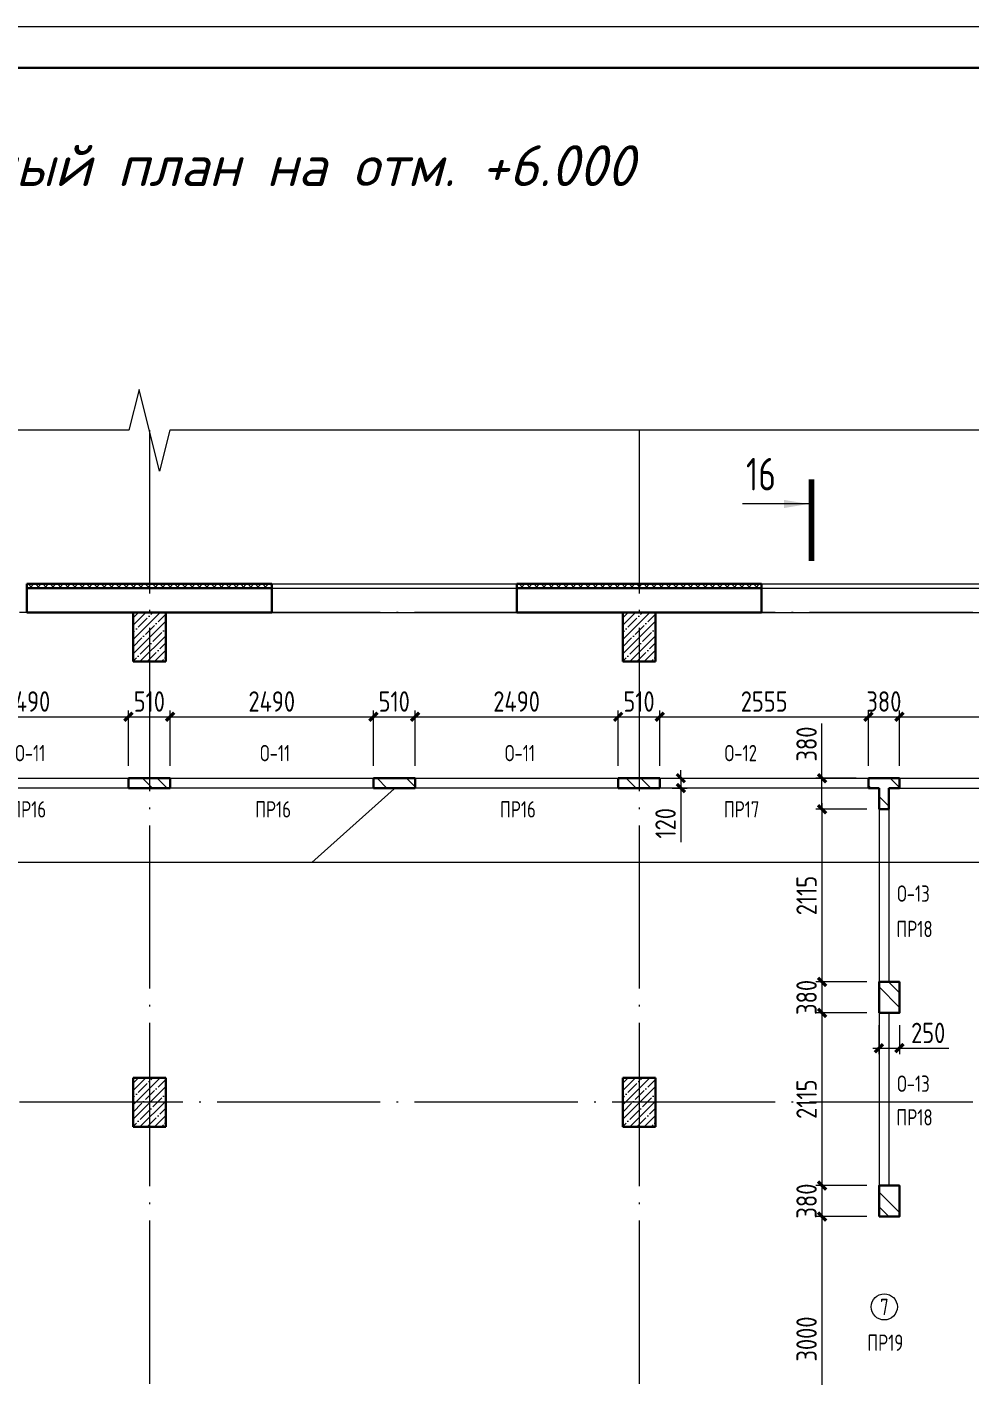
# Model space of a CAD drawing. Extents: x -965262 to 1142518, y -357520 to 71675.
# Drawn here: x 763000 to 774554, y -197214 to -180688 of the extents above; entities that cross this region are included whole.
import ezdxf

# ---------------------------------------------------------------- set-up
doc = ezdxf.new("R2010")
doc.units = 0
doc.header["$LTSCALE"] = 10
doc.linetypes.add('DOTE', pattern=[2.42, 2, -0.2, 0.02, -0.2])
doc.layers.get('0').update_dxf_attribs({"linetype": 'CONTINUOUS', "lineweight": 30})
doc.layers.get('Defpoints').update_dxf_attribs({"linetype": 'CONTINUOUS'})
doc.layers.add('DOTE', color=7, linetype='DOTE', lineweight=9)
doc.styles.add('GOST 2.304', font='isocpeur.ttf', dxfattribs={"width": 0.75, "height": 250})
doc.styles.get("Standard").update_dxf_attribs({"font": 'isocpeur.ttf', "height": 300})
doc.styles.add('ГОСТ 2м', font='isocpeur.ttf', dxfattribs={"width": 0.8, "height": 250})
doc.dimstyles.new('ГОСТ 2м', dxfattribs={"dimtxt": 250, "dimasz": 100, "dimexe": 75, "dimexo": 150, "dimgap": 62.5, "dimtad": 1, "dimdec": 0, "dimtxsty": 'ГОСТ 2м', "dimblk": 'ARCHTICK', "dimcen": 150, "dimdle": 75, "dimclrd": 256, "dimclre": 256, "dimclrt": 256, "dimadec": 0, "dimazin": 0, "dimtfac": 1, "dimtdec": 0, "dimtmove": 0, "dimatfit": 3, "dimldrblk": 'OBLIQUE', "dimfxl": 1, "dimlwd": 15, "dimlwe": 15, "dimarcsym": 0})

# ---------------------------------------------------------------- blocks, each defined once
blk = doc.blocks.new('_ArchTick')
at = {"color": 0, "linetype": 'ByBlock', "lineweight": 0, "const_width": 0.4}
blk.add_lwpolyline([(-0.5, -0.5), (0.5, 0.5)], dxfattribs=at)
blk = doc.blocks.new('*D1006')
at = {"lineweight": 15, "transparency": 16777216}
for p, q in [((772740, -192691), (772740, -194956)), ((773289, -192766), (772665, -192766)), ((773289, -194881), (772665, -194881))]:
    blk.add_line(p, q, dxfattribs=at)
at = {"layer": 'Defpoints', "color": 0, "lineweight": 15, "transparency": 16777216}
for p in [(773439, -192766, -3260), (772740, -194881), (773439, -194881, -3260)]:
    blk.add_point(p, dxfattribs=at)
at = {"lineweight": 15, "transparency": 16777216, "xscale": 100, "yscale": 100, "zscale": 100}
for p, rotation in [((772740, -192766), 90), ((772740, -194881), 270)]:
    blk.add_blockref('_ArchTick', p, dxfattribs=dict(at, rotation=rotation))
at = {"lineweight": 15, "transparency": 16777216, "insert": (772552, -193823), "char_height": 250, "attachment_point": 5, "rotation": 90, "style": 'ГОСТ 2м'}
blk.add_mtext('2115', dxfattribs=at)
blk = doc.blocks.new('_Oblique')
at = {"color": 0, "linetype": 'ByBlock', "lineweight": -2}
blk.add_line((-0.5, -0.5), (0.5, 0.5), dxfattribs=at)
blk = doc.blocks.new('*D1002')
at = {"lineweight": 15, "transparency": 16777216}
for p, q in [((771012, -189891), (771012, -189791)), ((770904, -189891), (771087, -189891)), ((770904, -190011), (771087, -190011)), ((771012, -189891), (771012, -190011)), ((771012, -190011), (771012, -190676))]:
    blk.add_line(p, q, dxfattribs=at)
at = {"layer": 'Defpoints', "color": 0, "lineweight": 15, "transparency": 16777216}
for p in [(770754, -189891, -3260), (770754, -190011, -3260), (771012, -190011)]:
    blk.add_point(p, dxfattribs=at)
at = {"lineweight": 15, "transparency": 16777216, "xscale": 100, "yscale": 100, "zscale": 100}
for p, rotation in [((771012, -189891), 270), ((771012, -190011), 90)]:
    blk.add_blockref('_ArchTick', p, dxfattribs=dict(at, rotation=rotation))
at = {"lineweight": 15, "transparency": 16777216, "insert": (770824, -190443), "char_height": 250, "attachment_point": 5, "rotation": 90, "style": 'ГОСТ 2м'}
blk.add_mtext('120', dxfattribs=at)
blk = doc.blocks.new('*D1003')
at = {"lineweight": 15, "transparency": 16777216}
for p, q in [((772740, -189891), (772740, -189220)), ((772740, -190271), (772740, -189816)), ((773159, -189891), (772665, -189891)), ((773289, -190271), (772665, -190271))]:
    blk.add_line(p, q, dxfattribs=at)
at = {"layer": 'Defpoints', "color": 0, "lineweight": 15, "transparency": 16777216}
for p in [(773309, -189891, -3260), (772740, -190271), (773439, -190271, -3260)]:
    blk.add_point(p, dxfattribs=at)
at = {"lineweight": 15, "transparency": 16777216, "xscale": 100, "yscale": 100, "zscale": 100}
for p, rotation in [((772740, -189891), 90), ((772740, -190271), 270)]:
    blk.add_blockref('_ArchTick', p, dxfattribs=dict(at, rotation=rotation))
at = {"lineweight": 15, "transparency": 16777216, "insert": (772552, -189472), "char_height": 250, "attachment_point": 5, "rotation": 90, "style": 'ГОСТ 2м'}
blk.add_mtext('380', dxfattribs=at)
blk = doc.blocks.new('*D977')
at = {"lineweight": 15, "transparency": 16777216}
for p, q in [((773439, -192916), (773439, -193273)), ((773689, -192916), (773689, -193273)), ((773364, -193198), (773689, -193198)), ((773689, -193198), (774294, -193198))]:
    blk.add_line(p, q, dxfattribs=at)
at = {"layer": 'Defpoints', "color": 0, "lineweight": 15, "transparency": 16777216}
for p in [(773439, -192766, -3260), (773689, -192766, -3260), (773689, -193198)]:
    blk.add_point(p, dxfattribs=at)
at = {"lineweight": 15, "transparency": 16777216, "xscale": 100, "yscale": 100, "zscale": 100, "rotation": 180}
blk.add_blockref('_ArchTick', (773439, -193198), dxfattribs=at)
at = {"lineweight": 15, "transparency": 16777216, "xscale": 100, "yscale": 100, "zscale": 100}
blk.add_blockref('_ArchTick', (773689, -193198), dxfattribs=at)
at = {"lineweight": 15, "transparency": 16777216, "insert": (774042, -193011), "char_height": 250, "attachment_point": 5, "style": 'ГОСТ 2м'}
blk.add_mtext('250', dxfattribs=at)
blk = doc.blocks.new('*D1058')
at = {"lineweight": 15, "transparency": 16777216}
for p, q in [((764169, -189138), (764829, -189138)), ((764244, -189741), (764244, -189063)), ((764754, -189741), (764754, -189063))]:
    blk.add_line(p, q, dxfattribs=at)
at = {"layer": 'Defpoints', "color": 0, "lineweight": 15, "transparency": 16777216}
for p in [(764754, -189138), (764244, -189891, -3260), (764754, -189891, -3260)]:
    blk.add_point(p, dxfattribs=at)
at = {"lineweight": 15, "transparency": 16777216, "xscale": 100, "yscale": 100, "zscale": 100, "rotation": 180}
blk.add_blockref('_ArchTick', (764244, -189138), dxfattribs=at)
at = {"lineweight": 15, "transparency": 16777216, "xscale": 100, "yscale": 100, "zscale": 100}
blk.add_blockref('_ArchTick', (764754, -189138), dxfattribs=at)
at = {"lineweight": 15, "transparency": 16777216, "insert": (764499, -188951), "char_height": 250, "attachment_point": 5, "style": 'ГОСТ 2м'}
blk.add_mtext('510', dxfattribs=at)
blk = doc.blocks.new('*D1064')
at = {"lineweight": 15, "transparency": 16777216}
for p, q in [((773614, -189138), (776319, -189138)), ((773689, -189741), (773689, -189063)), ((776244, -189741), (776244, -189063))]:
    blk.add_line(p, q, dxfattribs=at)
at = {"layer": 'Defpoints', "color": 0, "lineweight": 15, "transparency": 16777216}
for p in [(776244, -189138), (773689, -189891, -3260), (776244, -189891, -3260)]:
    blk.add_point(p, dxfattribs=at)
at = {"lineweight": 15, "transparency": 16777216, "xscale": 100, "yscale": 100, "zscale": 100, "rotation": 180}
blk.add_blockref('_ArchTick', (773689, -189138), dxfattribs=at)
at = {"lineweight": 15, "transparency": 16777216, "xscale": 100, "yscale": 100, "zscale": 100}
blk.add_blockref('_ArchTick', (776244, -189138), dxfattribs=at)
at = {"lineweight": 15, "transparency": 16777216, "insert": (774967, -188951), "char_height": 250, "attachment_point": 5, "style": 'ГОСТ 2м'}
blk.add_mtext('2555', dxfattribs=at)
blk = doc.blocks.new('*D1063')
at = {"lineweight": 15, "transparency": 16777216}
for p, q in [((770679, -189138), (773384, -189138)), ((770754, -189741), (770754, -189063)), ((773309, -189741), (773309, -189063))]:
    blk.add_line(p, q, dxfattribs=at)
at = {"layer": 'Defpoints', "color": 0, "lineweight": 15, "transparency": 16777216}
for p in [(773309, -189138), (770754, -189891, -3260), (773309, -189891, -3260)]:
    blk.add_point(p, dxfattribs=at)
at = {"lineweight": 15, "transparency": 16777216, "xscale": 100, "yscale": 100, "zscale": 100, "rotation": 180}
blk.add_blockref('_ArchTick', (770754, -189138), dxfattribs=at)
at = {"lineweight": 15, "transparency": 16777216, "xscale": 100, "yscale": 100, "zscale": 100}
blk.add_blockref('_ArchTick', (773309, -189138), dxfattribs=at)
at = {"lineweight": 15, "transparency": 16777216, "insert": (772032, -188951), "char_height": 250, "attachment_point": 5, "style": 'ГОСТ 2м'}
blk.add_mtext('2555', dxfattribs=at)
blk = doc.blocks.new('*D1008')
at = {"lineweight": 15, "transparency": 16777216}
for p, q in [((773289, -195261), (772665, -195261)), ((772740, -195186), (772740, -198336)), ((773289, -198261), (772665, -198261))]:
    blk.add_line(p, q, dxfattribs=at)
at = {"layer": 'Defpoints', "color": 0, "lineweight": 15, "transparency": 16777216}
for p in [(773439, -195261, -3260), (772740, -198261), (773439, -198261, -3260)]:
    blk.add_point(p, dxfattribs=at)
at = {"lineweight": 15, "transparency": 16777216, "xscale": 100, "yscale": 100, "zscale": 100}
for p, rotation in [((772740, -195261), 90), ((772740, -198261), 270)]:
    blk.add_blockref('_ArchTick', p, dxfattribs=dict(at, rotation=rotation))
at = {"lineweight": 15, "transparency": 16777216, "insert": (772552, -196761), "char_height": 250, "attachment_point": 5, "rotation": 90, "style": 'ГОСТ 2м'}
blk.add_mtext('3000', dxfattribs=at)
blk = doc.blocks.new('*D1057')
at = {"lineweight": 15, "transparency": 16777216}
for p, q in [((761679, -189138), (764319, -189138)), ((761754, -189741), (761754, -189063)), ((764244, -189741), (764244, -189063))]:
    blk.add_line(p, q, dxfattribs=at)
at = {"layer": 'Defpoints', "color": 0, "lineweight": 15, "transparency": 16777216}
for p in [(764244, -189138), (761754, -189891, -3260), (764244, -189891, -3260)]:
    blk.add_point(p, dxfattribs=at)
at = {"lineweight": 15, "transparency": 16777216, "xscale": 100, "yscale": 100, "zscale": 100, "rotation": 180}
blk.add_blockref('_ArchTick', (761754, -189138), dxfattribs=at)
at = {"lineweight": 15, "transparency": 16777216, "xscale": 100, "yscale": 100, "zscale": 100}
blk.add_blockref('_ArchTick', (764244, -189138), dxfattribs=at)
at = {"lineweight": 15, "transparency": 16777216, "insert": (762999, -188951), "char_height": 250, "attachment_point": 5, "style": 'ГОСТ 2м'}
blk.add_mtext('2490', dxfattribs=at)
blk = doc.blocks.new('*D1059')
at = {"lineweight": 15, "transparency": 16777216}
for p, q in [((764679, -189138), (767319, -189138)), ((764754, -189741), (764754, -189063)), ((767244, -189741), (767244, -189063))]:
    blk.add_line(p, q, dxfattribs=at)
at = {"layer": 'Defpoints', "color": 0, "lineweight": 15, "transparency": 16777216}
for p in [(767244, -189138), (764754, -189891, -3260), (767244, -189891, -3260)]:
    blk.add_point(p, dxfattribs=at)
at = {"lineweight": 15, "transparency": 16777216, "xscale": 100, "yscale": 100, "zscale": 100, "rotation": 180}
blk.add_blockref('_ArchTick', (764754, -189138), dxfattribs=at)
at = {"lineweight": 15, "transparency": 16777216, "xscale": 100, "yscale": 100, "zscale": 100}
blk.add_blockref('_ArchTick', (767244, -189138), dxfattribs=at)
at = {"lineweight": 15, "transparency": 16777216, "insert": (765999, -188951), "char_height": 250, "attachment_point": 5, "style": 'ГОСТ 2м'}
blk.add_mtext('2490', dxfattribs=at)
blk = doc.blocks.new('*D1060')
at = {"lineweight": 15, "transparency": 16777216}
for p, q in [((767169, -189138), (767829, -189138)), ((767244, -189741), (767244, -189063)), ((767754, -189741), (767754, -189063))]:
    blk.add_line(p, q, dxfattribs=at)
at = {"layer": 'Defpoints', "color": 0, "lineweight": 15, "transparency": 16777216}
for p in [(767754, -189138), (767244, -189891, -3260), (767754, -189891, -3260)]:
    blk.add_point(p, dxfattribs=at)
at = {"lineweight": 15, "transparency": 16777216, "xscale": 100, "yscale": 100, "zscale": 100, "rotation": 180}
blk.add_blockref('_ArchTick', (767244, -189138), dxfattribs=at)
at = {"lineweight": 15, "transparency": 16777216, "xscale": 100, "yscale": 100, "zscale": 100}
blk.add_blockref('_ArchTick', (767754, -189138), dxfattribs=at)
at = {"lineweight": 15, "transparency": 16777216, "insert": (767499, -188951), "char_height": 250, "attachment_point": 5, "style": 'ГОСТ 2м'}
blk.add_mtext('510', dxfattribs=at)
blk = doc.blocks.new('*D1061')
at = {"lineweight": 15, "transparency": 16777216}
for p, q in [((767679, -189138), (770319, -189138)), ((767754, -189741), (767754, -189063)), ((770244, -189741), (770244, -189063))]:
    blk.add_line(p, q, dxfattribs=at)
at = {"layer": 'Defpoints', "color": 0, "lineweight": 15, "transparency": 16777216}
for p in [(770244, -189138), (767754, -189891, -3260), (770244, -189891, -3260)]:
    blk.add_point(p, dxfattribs=at)
at = {"lineweight": 15, "transparency": 16777216, "xscale": 100, "yscale": 100, "zscale": 100, "rotation": 180}
blk.add_blockref('_ArchTick', (767754, -189138), dxfattribs=at)
at = {"lineweight": 15, "transparency": 16777216, "xscale": 100, "yscale": 100, "zscale": 100}
blk.add_blockref('_ArchTick', (770244, -189138), dxfattribs=at)
at = {"lineweight": 15, "transparency": 16777216, "insert": (768999, -188951), "char_height": 250, "attachment_point": 5, "style": 'ГОСТ 2м'}
blk.add_mtext('2490', dxfattribs=at)
blk = doc.blocks.new('*D1062')
at = {"lineweight": 15, "transparency": 16777216}
for p, q in [((770169, -189138), (770829, -189138)), ((770244, -189741), (770244, -189063)), ((770754, -189741), (770754, -189063))]:
    blk.add_line(p, q, dxfattribs=at)
at = {"layer": 'Defpoints', "color": 0, "lineweight": 15, "transparency": 16777216}
for p in [(770754, -189138), (770244, -189891, -3260), (770754, -189891, -3260)]:
    blk.add_point(p, dxfattribs=at)
at = {"lineweight": 15, "transparency": 16777216, "xscale": 100, "yscale": 100, "zscale": 100, "rotation": 180}
blk.add_blockref('_ArchTick', (770244, -189138), dxfattribs=at)
at = {"lineweight": 15, "transparency": 16777216, "xscale": 100, "yscale": 100, "zscale": 100}
blk.add_blockref('_ArchTick', (770754, -189138), dxfattribs=at)
at = {"lineweight": 15, "transparency": 16777216, "insert": (770499, -188951), "char_height": 250, "attachment_point": 5, "style": 'ГОСТ 2м'}
blk.add_mtext('510', dxfattribs=at)
blk = doc.blocks.new('*D1001')
at = {"lineweight": 15, "transparency": 16777216}
for p, q in [((773234, -189138), (773764, -189138)), ((773309, -189741), (773309, -189063)), ((773689, -189741), (773689, -189063))]:
    blk.add_line(p, q, dxfattribs=at)
at = {"layer": 'Defpoints', "color": 0, "lineweight": 15, "transparency": 16777216}
for p in [(773689, -189138), (773309, -189891, -3260), (773689, -189891, -3260)]:
    blk.add_point(p, dxfattribs=at)
at = {"lineweight": 15, "transparency": 16777216, "xscale": 100, "yscale": 100, "zscale": 100, "rotation": 180}
blk.add_blockref('_ArchTick', (773309, -189138), dxfattribs=at)
at = {"lineweight": 15, "transparency": 16777216, "xscale": 100, "yscale": 100, "zscale": 100}
blk.add_blockref('_ArchTick', (773689, -189138), dxfattribs=at)
at = {"lineweight": 15, "transparency": 16777216, "insert": (773499, -188951), "char_height": 250, "attachment_point": 5, "style": 'ГОСТ 2м'}
blk.add_mtext('380', dxfattribs=at)
blk = doc.blocks.new('*D1005')
at = {"lineweight": 15, "transparency": 16777216}
for p, q in [((772740, -192311), (772740, -192841)), ((773289, -192386), (772665, -192386)), ((773289, -192766), (772665, -192766))]:
    blk.add_line(p, q, dxfattribs=at)
at = {"layer": 'Defpoints', "color": 0, "lineweight": 15, "transparency": 16777216}
for p in [(773439, -192386, -3260), (772740, -192766), (773439, -192766, -3260)]:
    blk.add_point(p, dxfattribs=at)
at = {"lineweight": 15, "transparency": 16777216, "xscale": 100, "yscale": 100, "zscale": 100}
for p, rotation in [((772740, -192386), 90), ((772740, -192766), 270)]:
    blk.add_blockref('_ArchTick', p, dxfattribs=dict(at, rotation=rotation))
at = {"lineweight": 15, "transparency": 16777216, "insert": (772552, -192576), "char_height": 250, "attachment_point": 5, "rotation": 90, "style": 'ГОСТ 2м'}
blk.add_mtext('380', dxfattribs=at)
blk = doc.blocks.new('*D1004')
at = {"lineweight": 15, "transparency": 16777216}
for p, q in [((772740, -190196), (772740, -192461)), ((773289, -190271), (772665, -190271)), ((773289, -192386), (772665, -192386))]:
    blk.add_line(p, q, dxfattribs=at)
at = {"layer": 'Defpoints', "color": 0, "lineweight": 15, "transparency": 16777216}
for p in [(773439, -190271, -3260), (772740, -192386), (773439, -192386, -3260)]:
    blk.add_point(p, dxfattribs=at)
at = {"lineweight": 15, "transparency": 16777216, "xscale": 100, "yscale": 100, "zscale": 100}
for p, rotation in [((772740, -190271), 90), ((772740, -192386), 270)]:
    blk.add_blockref('_ArchTick', p, dxfattribs=dict(at, rotation=rotation))
at = {"lineweight": 15, "transparency": 16777216, "insert": (772552, -191328), "char_height": 250, "attachment_point": 5, "rotation": 90, "style": 'ГОСТ 2м'}
blk.add_mtext('2115', dxfattribs=at)
blk = doc.blocks.new('*D1007')
at = {"lineweight": 15, "transparency": 16777216}
for p, q in [((772740, -194806), (772740, -195336)), ((773289, -194881), (772665, -194881)), ((773289, -195261), (772665, -195261))]:
    blk.add_line(p, q, dxfattribs=at)
at = {"layer": 'Defpoints', "color": 0, "lineweight": 15, "transparency": 16777216}
for p in [(773439, -194881, -3260), (772740, -195261), (773439, -195261, -3260)]:
    blk.add_point(p, dxfattribs=at)
at = {"lineweight": 15, "transparency": 16777216, "xscale": 100, "yscale": 100, "zscale": 100}
for p, rotation in [((772740, -194881), 90), ((772740, -195261), 270)]:
    blk.add_blockref('_ArchTick', p, dxfattribs=dict(at, rotation=rotation))
at = {"lineweight": 15, "transparency": 16777216, "insert": (772552, -195071), "char_height": 250, "attachment_point": 5, "rotation": 90, "style": 'ГОСТ 2м'}
blk.add_mtext('380', dxfattribs=at)

msp = doc.modelspace()

# ---------------------------------------------------------------- hatches: boundary and pattern name
at = {"lineweight": 15}
h = msp.add_hatch(dxfattribs=at)
h.set_pattern_fill('ANSI37', color=256, scale=20, angle=90)
h.set_pattern_definition([(135, (631801.75, -298946.64), (-44.90128, -44.90128), []), (225, (631801.75, -298946.64), (44.90128, -44.90128), [])])
h.paths.add_polyline_path([(746499.4, -210360.5), (746449.4, -210360.5), (746449.4, -212210.7), (747999.4, -212210.7), (748000.2, -212160.7), (746499.4, -212160.7)])
h.paths.add_polyline_path([(746499.4, -205040.7), (746449.4, -205040.7), (746449.4, -207360.5), (746499.4, -207360.5)])
h.paths.add_polyline_path([(746499.4, -201510.7), (746449.4, -201510.7), (746449.4, -202030.7), (746499.4, -202030.7)])
h.paths.add_polyline_path([(746499.4, -198660.7), (746449.4, -198660.7), (746449.4, -200310.7), (746499.4, -200310.7)])
h.paths.add_polyline_path([(746499.4, -195810.7), (746449.4, -195810.7), (746449.4, -197460.7), (746499.4, -197460.7)])
h.paths.add_polyline_path([(746499.4, -192960.7), (746449.4, -192960.7), (746449.4, -194610.7), (746499.4, -194610.7)])
h.paths.add_polyline_path([(746499.4, -190110.7), (746449.4, -190110.7), (746449.4, -191760.7), (746499.4, -191760.7)])
h.paths.add_polyline_path([(746499.4, -187560.7), (747999.6, -187560.7), (747999.6, -187510.7), (746449.4, -187510.7), (746449.4, -188910.7), (746499.4, -188910.7)])
h.paths.add_polyline_path([(753999.6, -187510.7), (750999.6, -187510.7), (750999.6, -187560.7), (753999.6, -187560.7)])
h.paths.add_polyline_path([(759999.6, -187510.7), (756999.6, -187510.7), (756999.6, -187560.7), (759999.6, -187560.7)])
h.paths.add_polyline_path([(765999.6, -187510.7), (762999.6, -187510.7), (762999.6, -187560.7), (765999.6, -187560.7)])
h.paths.add_polyline_path([(771999.6, -187510.7), (768999.6, -187510.7), (768999.6, -187560.7), (771999.6, -187560.7)])
h.paths.add_polyline_path([(776064.4, -187510.7), (774999.6, -187510.7), (774999.6, -187560.7), (776064.4, -187560.7)])
h.paths.add_polyline_path([(783629.4, -212410.7), (782499.4, -212410.7), (782499.4, -212160.7), (780998.6, -212160.7), (780998.6, -212210.7), (782449.4, -212210.7), (782449.4, -212460.7), (783629.4, -212460.7)])
h.paths.add_polyline_path([(777999.4, -212160.7), (774999.4, -212160.7), (774999.4, -212210.7), (777999.4, -212210.7)])
h.paths.add_polyline_path([(771999.4, -212160.7), (768999.4, -212160.7), (768999.4, -212210.7), (771999.4, -212210.7)])
h.paths.add_polyline_path([(765999.4, -212160.7), (762999.4, -212160.7), (762999.4, -212210.7), (765999.4, -212210.7)])
h.paths.add_polyline_path([(759999.4, -212160.7), (756998.6, -212160.7), (756998.6, -212210.7), (759999.4, -212210.7)])
h.paths.add_polyline_path([(753999.4, -212160.7), (750998.6, -212160.7), (750998.6, -212210.7), (753999.4, -212210.7)])
h = msp.add_hatch(dxfattribs=at)
h.set_pattern_fill('ANSI32', color=1, scale=40, angle=90)
h.set_pattern_definition([(135, (777932.76, -209334.85), (-269.4077, -269.4077), []), (135, (777932.76, -209155.24), (-269.4077, -269.4077), [])])
h.paths.add_polyline_path([(778019.4, -209330.7), (777899.4, -209330.7), (777899.4, -209340.7), (778019.4, -209340.7)], flags=17)
h.paths.add_polyline_path([(752699.4, -201650.7), (751299, -201650.7), (751299, -201520.7), (751179, -201520.7), (751179, -201650.7), (746799.4, -201650.7), (746799.4, -201770.7), (752449.4, -201770.7), (752449.4, -202030.7), (752699.4, -202030.7)], flags=17)
h.paths.add_polyline_path([(752699.4, -201650.7), (751299.4, -201650.7), (751299.4, -201520.7), (751179.4, -201520.7), (751179.4, -201650.7), (746799.4, -201650.7), (746799.4, -201770.7), (752449.4, -201770.7), (752449.4, -202030.7), (752699.4, -202030.7)], flags=16)
h.paths.add_polyline_path([(773689.4, -198260.7), (773559.4, -198260.7), (773559.4, -198390.7), (773689.4, -198390.7)], flags=17)
h.paths.add_polyline_path([(773689.4, -198260.7), (773559.4, -198260.7), (773559.4, -198390.7), (773689.4, -198390.7)], flags=16)
h.paths.add_polyline_path([(778019.4, -209340.7), (777899.4, -209340.7), (777899.4, -209630.7), (778019.4, -209630.7)], flags=17)
h.paths.add_polyline_path([(747199.4, -193680.6), (747199.4, -193560.7), (749749, -193560.7), (749749, -193680.7), (749619, -193680.7), (749619, -194730.6), (749499, -194730.6), (749499, -193680.7), (747199.4, -193680.7)])
h.paths.add_polyline_path([(751179, -193810.7), (751179, -193680.7), (750659, -193680.7), (750659, -193560.7), (751179, -193560.7), (751179, -189760.7), (751299, -189763.3), (751299, -189890.7), (751429, -189890.7), (751429, -190010.7), (751299, -190010.7), (751298.9, -193810.7), (751179, -193810.7)])
h.paths.add_polyline_path([(751179, -194730.6), (751179, -194350.7), (751299, -194350.7), (751299, -194730.6)])
h.paths.add_polyline_path([(751179, -196020.4), (751179, -195640.6), (751299, -195640.6), (751299, -196020.4), (751179, -196020.4)])
h.paths.add_polyline_path([(746799.4, -196810.7), (746799.4, -196690.7), (749499, -196690.7), (749499, -195640.6), (749619, -195640.6), (749619, -196690.5), (749749, -196690.7), (749749, -196810.6), (746799.4, -196810.6)])
h.paths.add_polyline_path([(751179, -196940.6), (751179, -196810.6), (750659.2, -196810.6), (750659.2, -196690.6), (751179, -196690.6), (751179, -196560.4), (751299, -196560.4), (751299, -196940.6), (751179, -196940.6)])
h.paths.add_polyline_path([(751049, -199420.5), (751049, -199040.5), (751299, -199040.5), (751299, -199420.5)])
h.paths.add_polyline_path([(746799.4, -201770.7), (746799.4, -201650.7), (751179.8, -201650.7), (751179.8, -201520.7), (751299, -201520.4), (751299.9, -201650.7), (752699.4, -201650.7), (752699.4, -202030.7), (752449.4, -202030.7), (752449.4, -201770.7), (746799.4, -201770.7)])
h.paths.add_polyline_path([(747199, -205760.7), (747199.4, -205640.7), (752299.4, -205640.7), (752299.4, -205760.7), (747199.4, -205760.7)])
h.paths.add_polyline_path([(752449.4, -205560.7), (752449.4, -205040.7), (752699.4, -205040.7), (752699.4, -205560.7)])
h.paths.add_polyline_path([(751179, -188560.7), (751179, -187860.7), (751299, -187860.7), (751299, -188560.7)])
h.paths.add_polyline_path([(752339, -190010.7), (752339, -189890.7), (752754.5, -189890.7), (752754.5, -190010.7)])
h.paths.add_polyline_path([(755244.5, -190010.7), (755244.5, -189890.7), (755751.9, -189890.7), (755754.4, -190010.7)])
h.paths.add_polyline_path([(758244.5, -190010.7), (758244.5, -189890.7), (758754.4, -189890.7), (758754.4, -190010.7)])
h.paths.add_polyline_path([(761244.5, -190010.7), (761244.5, -189890.7), (761754.4, -189890.7), (761754.4, -190010.7)])
h.paths.add_polyline_path([(764244.5, -190010.7), (764244.5, -189890.7), (764754.4, -189890.7), (764754.4, -190010.7)])
h.paths.add_polyline_path([(767244.5, -190010.7), (767244.5, -189890.7), (767754.4, -189890.7), (767754.4, -190010.7)])
h.paths.add_polyline_path([(770244.5, -190010.7), (770244.5, -189890.7), (770754.4, -189890.7), (770754.4, -190010.7)])
h.paths.add_polyline_path([(773309.4, -190010.7), (773309.4, -189890.7), (773689.4, -189890.7), (773689.4, -190010.7), (773559.4, -190010.7), (773559.4, -190270.7), (773439.4, -190270.7), (773439.4, -190010.7)])
h.paths.add_polyline_path([(776244.5, -190010.7), (776244.5, -189890.7), (776754.4, -189890.7), (776754.4, -190010.7)])
h.paths.add_polyline_path([(779309.4, -190010.7), (779309.4, -189890.7), (782499.4, -189890.7), (782499.4, -190010.7)])
h.paths.add_polyline_path([(773439.4, -192765.7), (773439.4, -192385.7), (773689.4, -192385.7), (773689.4, -192765.7)])
h.paths.add_polyline_path([(773439.4, -195260.7), (773439.4, -194880.7), (773689.4, -194880.7), (773689.4, -195260.7)])
h.paths.add_polyline_path([(773439.4, -198640.7), (773439.4, -198260.7), (773689.4, -198260.7), (773689.4, -198510.7), (773559.4, -198510.7), (773559.4, -198640.7)])
h.paths.add_polyline_path([(774739.4, -198510.7), (774739.4, -198390.7), (775119.4, -198390.7), (775119.4, -198510.7)])
h.paths.add_polyline_path([(776169.4, -198510.7), (776169.4, -198390.7), (776419.4, -198390.7), (776419.4, -199560.7), (776299.4, -199560.7), (776299.4, -198510.7)])
h.paths.add_polyline_path([(776699.4, -200160.7), (776699.4, -200040.7), (781799.4, -200040.7), (781799.4, -200160.7)])
h.paths.add_polyline_path([(782199.4, -200160.7), (782199.4, -200040.7), (782499.4, -200040.7), (782499.4, -200160.7)])
h.paths.add_polyline_path([(776169.4, -203500.7), (776169.4, -203380.7), (776299.4, -203380.7), (776299.4, -202225.7), (776419.4, -202225.7), (776419.4, -203380.7), (782499.4, -203380.7), (782499.4, -203500.7)])
h.paths.add_polyline_path([(776299.4, -201315.7), (776299.4, -200160.7), (776419.4, -200160.7), (776419.4, -201315.7)])
h.paths.add_polyline_path([(773439.4, -201135.7), (773439.4, -200755.7), (773689.4, -200755.7), (773689.4, -201135.7)])
h.paths.add_polyline_path([(773439.4, -203500.7), (773439.4, -203250.7), (773559.4, -203250.7), (773559.4, -203380.7), (775259.4, -203380.7), (775259.4, -203500.7)])
h.paths.add_polyline_path([(782199.4, -205680.7), (782199.4, -205560.7), (782499.4, -205560.7), (782499.4, -205680.7), (782199.4, -205680.7)])
h.paths.add_polyline_path([(782199.4, -206160.7), (782199.4, -206040.6), (782499.4, -206040.6), (782499.4, -206160.6), (782199.4, -206160.7)])
h.paths.add_polyline_path([(777899.4, -209630.7), (777899.4, -206320.7), (780599.4, -206320.7), (780599.4, -207540.7), (782499.4, -207540.7), (782499.4, -207660.7), (780479.4, -207660.7), (780479.4, -206440.7), (778019.4, -206440.7), (778019.4, -209630.7)])
h.paths.add_polyline_path([(775919, -210790.7), (775919, -210670.7), (777899.4, -210670.7), (777899.4, -210540.7), (778019.4, -210540.7), (778019.4, -210790.7), (775919, -210790.7)])
h.paths.add_polyline_path([(775799, -211860.7), (775799, -211050.7), (775919, -211050.7), (775919, -211860.7)])
h.paths.add_polyline_path([(751179.8, -201650.7), (751179.4, -201650.7), (751179.4, -201520.7), (751179.8, -201520.7)], flags=16)
h.paths.add_polyline_path([(751299.9, -201650.7), (751299.4, -201650.7), (751299.4, -201520.7), (751299.9, -201520.7)], flags=16)
h = msp.add_hatch(dxfattribs=at)
h.set_pattern_fill('ANSI35', color=256, scale=500, style=0)
h.set_pattern_definition([(45, (722599.43, -65312.94), (-88.38835, 88.38835), []), (45, (722687.82, -65312.94), (-88.38835, 88.38835), [156.25, -31.25, 0, -31.25])])
h.paths.add_polyline_path([(764699.4, -187860.7), (764299.4, -187860.7), (764299.4, -188460.7), (764699.4, -188460.7)])
h = msp.add_hatch(dxfattribs=at)
h.set_pattern_fill('ANSI35', color=256, scale=500, style=0)
h.set_pattern_definition([(45, (728599.43, -65312.94), (-88.38835, 88.38835), []), (45, (728687.82, -65312.94), (-88.38835, 88.38835), [156.25, -31.25, 0, -31.25])])
h.paths.add_polyline_path([(770699.4, -187860.7), (770299.4, -187860.7), (770299.4, -188460.7), (770699.4, -188460.7)])
h = msp.add_hatch(dxfattribs=at)
h.set_pattern_fill('ANSI35', color=256, scale=500, style=0)
h.set_pattern_definition([(45, (722599.43, -71012.94), (-88.38835, 88.38835), []), (45, (722687.82, -71012.94), (-88.38835, 88.38835), [156.25, -31.25, 0, -31.25])])
h.paths.add_polyline_path([(764699.4, -193560.7), (764299.4, -193560.7), (764299.4, -194160.7), (764699.4, -194160.7)])
h = msp.add_hatch(dxfattribs=at)
h.set_pattern_fill('ANSI35', color=256, scale=500, style=0)
h.set_pattern_definition([(45, (728599.43, -71012.94), (-88.38835, 88.38835), []), (45, (728687.82, -71012.94), (-88.38835, 88.38835), [156.25, -31.25, 0, -31.25])])
h.paths.add_polyline_path([(770699.4, -193560.7), (770299.4, -193560.7), (770299.4, -194160.7), (770699.4, -194160.7)])

# ---------------------------------------------------------------- linework, layer by layer
at = {"color": 5, "lineweight": 15, "ltscale": 100}
msp.add_line((772575.6, -186531.2, 9801.8), (771765.6, -186531.2, 9801.8), dxfattribs=at)
for p, q in [((762999.6, -187510.7, 7963.3), (762999.6, -187860.7, 7963.3)), ((765999.6, -187510.7, 7963.3), (762999.6, -187510.7, 7963.3)), ((765999.6, -187560.7, 7963.3), (762999.6, -187560.7, 7963.3)), ((765999.6, -187860.7, 7963.3), (765999.6, -187510.7, 7963.3)), ((768999.6, -187510.7, 7963.3), (768999.6, -187860.7, 7963.3)), ((771999.6, -187510.7, 7963.3), (768999.6, -187510.7, 7963.3)), ((771999.6, -187560.7, 7963.3), (768999.6, -187560.7, 7963.3)), ((771999.6, -187860.7, 7963.3), (771999.6, -187510.7, 7963.3)), ((762999.6, -187860.7, 7963.3), (765999.6, -187860.7, 7963.3)), ((764299.4, -187860.7, 7993.3), (764299.4, -188460.7, 7993.3)), ((764699.4, -187860.7, 7993.3), (764299.4, -187860.7, 7993.3)), ((764699.4, -188460.7, 7993.3), (764699.4, -187860.7, 7993.3)), ((768999.6, -187860.7, 7963.3), (771999.6, -187860.7, 7963.3)), ((770174.4, -187860.7, 7993.3), (770374.4, -187860.7, 7993.3)), ((770299.4, -187860.7, 7993.3), (770299.4, -188460.7, 7993.3)), ((770699.4, -187860.7, 7993.3), (770299.4, -187860.7, 7993.3)), ((770699.4, -188460.7, 7993.3), (770699.4, -187860.7, 7993.3)), ((764299.4, -188460.7, 7993.3), (764699.4, -188460.7, 7993.3)), ((770299.4, -188460.7, 7993.3), (770699.4, -188460.7, 7993.3)), ((764699.4, -193560.7, 7993.3), (764299.4, -193560.7, 7993.3)), ((764299.4, -193560.7, 7993.3), (764299.4, -194160.7, 7993.3)), ((764699.4, -194160.7, 7993.3), (764699.4, -193560.7, 7993.3)), ((770299.4, -193560.7, 7993.3), (770299.4, -194160.7, 7993.3)), ((770699.4, -193560.7, 7993.3), (770299.4, -193560.7, 7993.3)), ((770699.4, -194160.7, 7993.3), (770699.4, -193560.7, 7993.3)), ((764299.4, -194160.7, 7993.3), (764699.4, -194160.7, 7993.3)), ((770299.4, -194160.7, 7993.3), (770699.4, -194160.7, 7993.3))]:
    msp.add_line(p, q)
at = {"lineweight": 15}
for p, q in [((765999.6, -187510.7, 7963.3), (768999.6, -187510.7, 7963.3)), ((765999.6, -187560.7, 7963.3), (768999.6, -187560.7, 7963.3)), ((771999.6, -187510.7, 7963.3), (774999.6, -187510.7, 7963.3)), ((771999.6, -187560.7, 7963.3), (774999.6, -187560.7, 7963.3)), ((765999.6, -187860.7, 7963.3), (768998.8, -187860.7, 6154.8)), ((771999.6, -187860.7, 7963.3), (774998.8, -187860.7, 6154.8))]:
    msp.add_line(p, q, dxfattribs=at)
at = {"color": 1, "lineweight": 15}
for p, q in [((761689.4, -189890.7, 7993.3), (764309.4, -189890.7, 7993.3)), ((764309.4, -190010.7, 7993.3), (761689.4, -190010.7, 7993.3)), ((764689.4, -189890.7, 7993.3), (767309.4, -189890.7, 7993.3)), ((767309.4, -190010.7, 7993.3), (764689.4, -190010.7, 7993.3)), ((767689.4, -189890.7, 7993.3), (770309.4, -189890.7, 7993.3)), ((770309.4, -190010.7, 7993.3), (767689.4, -190010.7, 7993.3)), ((773309.4, -190010.7, 7993.3), (770689.4, -190010.7, 7993.3)), ((770754.4, -189890.7, 7993.3), (773309.4, -189890.7, 7993.3)), ((773689.4, -189890.7, 7993.3), (776309.4, -189890.7, 7993.3)), ((773689.4, -190010.7, 7993.3), (776309.4, -190010.7, 7993.3)), ((773439.4, -190270.7, 7993.3), (773439.4, -192385.7, 7993.3)), ((773559.4, -190270.7, 7993.3), (773559.4, -192385.7, 7993.3)), ((773439.4, -192765.7, 7993.3), (773439.4, -194880.7, 7993.3)), ((773559.4, -192765.7, 7993.3), (773559.4, -194880.7, 7993.3))]:
    msp.add_line(p, q, dxfattribs=at)
at = {"color": 1}
for p, q in [((764244.5, -189890.7, 7993.3), (764244.5, -190010.7, 7993.3)), ((764244.5, -189890.7, 7993.3), (764754.4, -189890.7, 7993.3)), ((764244.5, -190010.7, 7993.3), (764754.4, -190010.7, 7993.3)), ((764754.4, -189890.7, 7993.3), (764754.4, -190010.7, 7993.3)), ((767244.5, -189890.7, 7993.3), (767244.5, -190010.7, 7993.3)), ((767244.5, -189890.7, 7993.3), (767754.4, -189890.7, 7993.3)), ((767244.5, -190010.7, 7993.3), (767754.4, -190010.7, 7993.3)), ((767754.4, -189890.7, 7993.3), (767754.4, -190010.7, 7993.3)), ((770244.5, -189890.7, 7993.3), (770244.5, -190010.7, 7993.3)), ((770244.5, -189890.7, 7993.3), (770754.4, -189890.7, 7993.3)), ((770244.5, -190010.7, 7993.3), (770754.4, -190010.7, 7993.3)), ((770754.4, -189890.7, 7993.3), (770754.4, -190010.7, 7993.3)), ((773309.4, -189890.7, 7993.3), (773689.4, -189890.7, 7993.3)), ((773309.4, -190010.7, 7993.3), (773309.4, -189890.7, 7993.3)), ((773309.4, -190010.7, 7993.3), (773439.4, -190010.7, 7993.3)), ((773439.4, -190270.7, 7993.3), (773439.4, -190010.7, 7993.3)), ((773559.4, -190270.7, 7993.3), (773559.4, -190010.7, 7993.3)), ((773559.4, -190010.7, 7993.3), (773689.4, -190010.7, 7993.3)), ((773689.4, -190010.7, 7993.3), (773689.4, -189890.7, 7993.3)), ((773439.4, -190270.7, 7993.3), (773559.4, -190270.7, 7993.3)), ((773439.4, -192765.7, 7993.3), (773439.4, -192385.7, 7993.3)), ((773439.4, -192385.7, 7993.3), (773559.4, -192385.7, 7993.3)), ((773439.4, -192765.7, 7993.3), (773559.4, -192765.7, 7993.3)), ((773439.4, -194880.7, 7993.3), (773559.4, -194880.7, 7993.3)), ((773439.4, -195260.7, 7993.3), (773439.4, -194880.7, 7993.3)), ((773439.4, -195260.7, 7993.3), (773559.4, -195260.7, 7993.3))]:
    msp.add_line(p, q, dxfattribs=at)
at = {"lineweight": 15, "elevation": 9801.8}
msp.add_lwpolyline([(786267.6, -180687.8), (700667.6, -180687.8), (700667.6, -240087.8), (786267.6, -240087.8)], close=True, dxfattribs=at)
at = {"elevation": 9801.8}
msp.add_lwpolyline([(785767.6, -181187.8), (702667.6, -181187.8), (702667.6, -239587.8), (785767.6, -239587.8)], close=True, dxfattribs=at)
at = {"color": 5, "lineweight": 15, "ltscale": 10, "elevation": 9801.8}
for points in [[(764374.6, -185128.1), (764249.6, -185628.1)], [(764624.6, -186128.1), (764374.6, -185128.1)], [(764749.6, -185628.1), (764624.6, -186128.1)]]:
    msp.add_lwpolyline(points, dxfattribs=at)
at = {"color": 5, "lineweight": 15, "ltscale": 10, "extrusion": (0, 1, 0), "elevation": -185628.1}
for points in [[(-764249.6, 9801.8), (-745267.1, 9801.8)], [(-784268, 9801.8), (-764749.6, 9801.8)]]:
    msp.add_lwpolyline(points, dxfattribs=at)
at = {"color": 5, "lineweight": 15, "ltscale": 100, "const_width": 70, "elevation": 9801.8}
msp.add_lwpolyline([(772610.6, -186231.2), (772610.6, -187231.2)], dxfattribs=at)
at = {"lineweight": 15, "ltscale": 50, "elevation": 11253.1}
msp.add_lwpolyline([(767499.4, -190020.7), (766489.8, -190922.2)], dxfattribs=at)
at = {"lineweight": 15, "ltscale": 50, "extrusion": (0, 1, 0), "elevation": -190922.2}
msp.add_lwpolyline([(-778506.4, 11253.1), (-754145, 11253.1)], dxfattribs=at)
at = {"color": 1, "elevation": 7993.3}
for points in [[(773439.4, -192765.7), (773689.4, -192765.7), (773689.4, -192385.7), (773439.4, -192385.7)], [(773439.4, -195260.7), (773689.4, -195260.7), (773689.4, -194880.7), (773439.4, -194880.7)]]:
    msp.add_lwpolyline(points, close=True, dxfattribs=at)
at = {"lineweight": 15}
msp.add_circle((773504, -196367.3, 9800.9), 160, dxfattribs=at)
at = {"color": 5, "lineweight": 15, "ltscale": 100}
msp.add_solid([(772575.6, -186531.2, 9801.8), (772275.1, -186581.4, 9801.8), (772275.1, -186480.9, 9801.8)], dxfattribs=at)
at = {"layer": 'DOTE', "ltscale": 100, "extrusion": (0, -1, 0)}
for p, q in [((764499.6, -185628.1, 9801.8), (764499.6, -215054.8, 9801.8)), ((770499.6, -185628.1, 9801.8), (770499.6, -215054.8, 9801.8))]:
    msp.add_line(p, q, dxfattribs=at)
at = {"layer": 'DOTE', "ltscale": 100}
for p, q in [((784268, -187860.3, 9801.8), (743280.2, -187860.3, 13078.4)), ((784268, -193860.3, 9801.8), (743280.2, -193860.3, 9797.8))]:
    msp.add_line(p, q, dxfattribs=at)

# ---------------------------------------------------------------- texts
at = {"color": 5, "lineweight": 15, "ltscale": 100, "style": 'GOST 2.304', "width": 0.75}
msp.add_text('16', height=400, dxfattribs=at).set_placement((771809.1, -186365.6, 9801.8))
at = {"color": 5, "lineweight": 15, "width": 0.75}
for s, p in [('О-11', (762855, -189683.2, 5090.8)), ('О-11', (765855, -189683.2, 5090.8)), ('О-11', (768855, -189683.2, 5090.8)), ('О-12', (771547.2, -189683.2, 5090.8)), ('О-13', (773660.9, -191404.1, 9801.8)), ('О-13', (773660.9, -193733, 9801.8))]:
    msp.add_text(s, height=200, dxfattribs=at).set_placement(p)
at = {"color": 4, "lineweight": 15, "width": 0.75}
for s, p in [('ПР16', (762795.2, -190372.2, 11253.1)), ('ПР16', (765795.2, -190372.2, 11253.1)), ('ПР16', (768795.2, -190372.2, 11253.1)), ('ПР17', (771537.6, -190372.2, 11253.1)), ('ПР18', (773651.9, -191838, 11253.1)), ('ПР18', (773652.1, -194145.6, 9800.9)), ('7', (773452.7, -196467.9, 9800.9)), ('ПР19', (773295.6, -196906.2, 9800.9))]:
    msp.add_text(s, height=200, dxfattribs=at).set_placement(p)
at = {"insert": (765369.4, -182426.2, 9801.8), "char_height": 500, "width": 18000, "attachment_point": 5, "style": 'GOST 2.304'}
msp.add_mtext('{\\fISOCPEUR|b0|i1|c204|p34;\\W1;Кладочный план на отм. +6.000}', dxfattribs=at)

# ---------------------------------------------------------------- dimensions: what is measured, and where the dimension line sits
at = {"lineweight": 15}
for base, p1, p2, picture, middle in [((764244.5, -189138.1, 11253.1), (761754.4, -189890.7, 7993.3), (764244.5, -189890.7, 7993.3), '*D1057', (762999.4, -188950.6, 11253.1)), ((764754.4, -189138.1, 11253.1), (764244.5, -189890.7, 7993.3), (764754.4, -189890.7, 7993.3), '*D1058', (764499.4, -188950.6, 11253.1)), ((767244.5, -189138.1, 11253.1), (764754.4, -189890.7, 7993.3), (767244.5, -189890.7, 7993.3), '*D1059', (765999.4, -188950.6, 11253.1)), ((767754.4, -189138.1, 11253.1), (767244.5, -189890.7, 7993.3), (767754.4, -189890.7, 7993.3), '*D1060', (767499.4, -188950.6, 11253.1)), ((770244.5, -189138.1, 11253.1), (767754.4, -189890.7, 7993.3), (770244.5, -189890.7, 7993.3), '*D1061', (768999.4, -188950.6, 11253.1)), ((770754.4, -189138.1, 11253.1), (770244.5, -189890.7, 7993.3), (770754.4, -189890.7, 7993.3), '*D1062', (770499.4, -188950.6, 11253.1)), ((773309.4, -189138.1, 11253.1), (770754.4, -189890.7, 7993.3), (773309.4, -189890.7, 7993.3), '*D1063', (772031.9, -188950.6, 11253.1)), ((776244.5, -189138.1, 11253.1), (773689.4, -189890.7, 7993.3), (776244.5, -189890.7, 7993.3), '*D1064', (774967, -188950.6, 11253.1)), ((773689.4, -193198.1, 11253.1), (773439.4, -192765.7, 7993.3), (773689.4, -192765.7, 7993.3), '*D977', (774041.9, -193010.6, 11253.1))]:
    dim = msp.add_linear_dim(base=base, p1=p1, p2=p2, dimstyle='ГОСТ 2м', dxfattribs=at)
    dim.commit()
    dim.dimension.update_dxf_attribs({"geometry": picture, "text_midpoint": middle})
dim = msp.add_linear_dim(base=(773689.4, -189138.1, 11253.1), p1=(773309.4, -189890.7, 7993.3), p2=(773689.4, -189890.7, 7993.3), dimstyle='ГОСТ 2м', dxfattribs=at)
dim.commit()
dim.dimension.update_dxf_attribs({"geometry": '*D1001', "text_midpoint": (773499.4, -189138.1, 11253.1), "dimtype": 160})
for base, p1, p2, picture, middle in [((772739.6, -190270.7, 11253.1), (773309.4, -189890.7, 7993.3), (773439.4, -190270.7, 7993.3), '*D1003', (772739.6, -189472.4, 11253.1)), ((772739.6, -192765.7, 11253.1), (773439.4, -192385.7, 7993.3), (773439.4, -192765.7, 7993.3), '*D1005', (772739.6, -192575.7, 11253.1)), ((772739.6, -195260.7, 11253.1), (773439.4, -194880.7, 7993.3), (773439.4, -195260.7, 7993.3), '*D1007', (772739.6, -195070.7, 11253.1))]:
    dim = msp.add_linear_dim(base=base, p1=p1, p2=p2, angle=90, dimstyle='ГОСТ 2м', dxfattribs=at)
    dim.commit()
    dim.dimension.update_dxf_attribs({"geometry": picture, "text_midpoint": middle, "dimtype": 160})
for base, p1, p2, picture, middle in [((771011.9, -190010.7, 11253.1), (770754.4, -189890.7, 7993.3), (770754.4, -190010.7, 7993.3), '*D1002', (770824.4, -190443.2, 11253.1)), ((772739.6, -192385.7, 11253.1), (773439.4, -190270.7, 7993.3), (773439.4, -192385.7, 7993.3), '*D1004', (772552.1, -191328.2, 11253.1)), ((772739.6, -194880.7, 11253.1), (773439.4, -192765.7, 7993.3), (773439.4, -194880.7, 7993.3), '*D1006', (772552.1, -193823.2, 11253.1)), ((772739.6, -198260.7, 11253.1), (773439.4, -195260.7, 7993.3), (773439.4, -198260.7, 7993.3), '*D1008', (772552.1, -196760.7, 11253.1))]:
    dim = msp.add_linear_dim(base=base, p1=p1, p2=p2, angle=90, dimstyle='ГОСТ 2м', dxfattribs=at)
    dim.commit()
    dim.dimension.update_dxf_attribs({"geometry": picture, "text_midpoint": middle})

doc.saveas('drawing.dxf')
